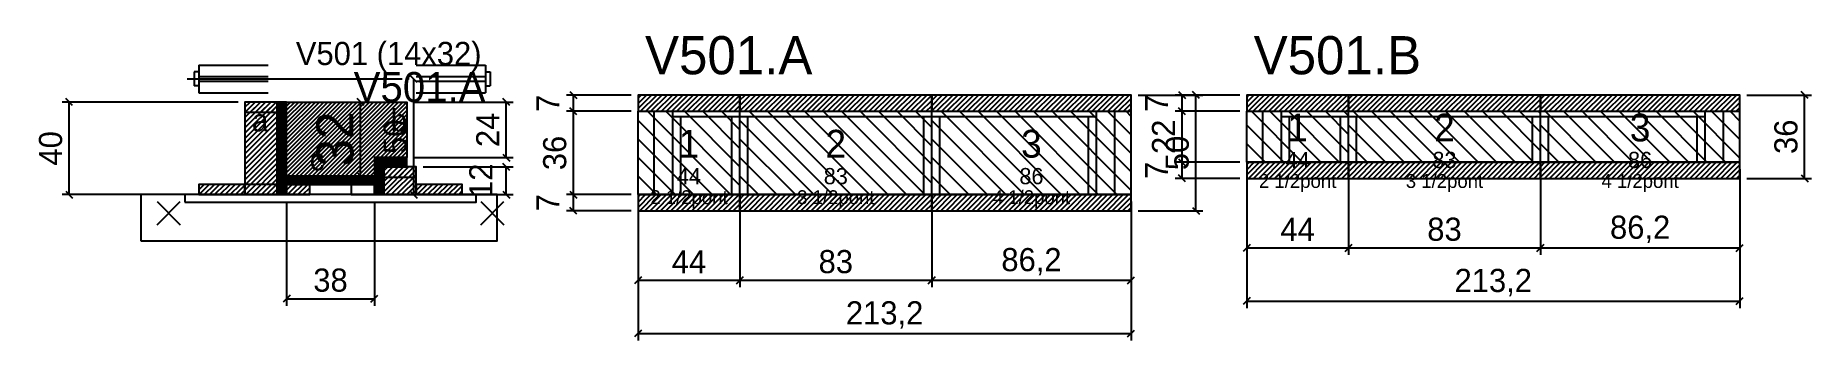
# Model space of a CAD drawing. Extents: x -69 to 699, y -99 to 33.
import ezdxf
from ezdxf.enums import TextEntityAlignment as Align

# ---------------------------------------------------------------- set-up
doc = ezdxf.new("R2010")
doc.units = 0
for name, color, linetype in [('5', 5, 'Continuous'), ('barrote', 126, 'Continuous'), ('CONCRETO', 251, 'Continuous'), ('COTA', 241, 'Continuous'), ('Cota Seção (2x)', 241, 'Continuous'), ('detalhes', 7, 'Continuous'), ('Hachura', 251, 'Continuous'), ('Madeira', 126, 'Continuous'), ('NOMENCLATURA', 7, 'Continuous'), ('Painéis', 200, 'Continuous'), ('presilha', 224, 'Continuous'), ('Reaproveitamento', 30, 'Continuous'), ('SARR_2.2x7', 40, 'Continuous'), ('SARR_3.5x7', 81, 'Continuous'), ('SCO-___-LAJ', 224, 'Continuous'), ('TENSOR', 224, 'Continuous'), ('texto', 7, 'Continuous'), ('Texto Seção', 7, 'Continuous')]:
    doc.layers.add(name, color=color, linetype=linetype)
doc.dimstyles.new('PAINEL', dxfattribs={"dimtxt": 10, "dimasz": 3, "dimexe": 3, "dimexo": 3, "dimgap": 3, "dimtad": 1, "dimblk": 'OBLIQUE', "dimblk1": 'OBLIQUE', "dimcen": 2.5, "dimclrd": 4, "dimclre": 4, "dimclrt": 240, "dimazin": 3, "dimtfac": 1, "dimtmove": 0, "dimatfit": 3})
doc.dimstyles.new('SECAO2X', dxfattribs={"dimtxt": 16, "dimasz": 3, "dimexe": 3, "dimexo": 3, "dimgap": 3, "dimtad": 1, "dimblk": 'OBLIQUE', "dimblk1": 'OBLIQUE', "dimcen": 2.5, "dimclrd": 4, "dimclre": 4, "dimclrt": 240, "dimazin": 3, "dimtfac": 1, "dimtmove": 0, "dimatfit": 3})

# ---------------------------------------------------------------- blocks, each defined once
blk = doc.blocks.new('_OBLIQUE')
at = {"color": 0, "linetype": 'BYBLOCK'}
blk.add_line((-0.5, -0.5), (0.5, 0.5), dxfattribs=at)

msp = doc.modelspace()

# ---------------------------------------------------------------- hatches: boundary and pattern name
at = {"layer": 'COTA'}
h = msp.add_hatch(dxfattribs=at)
h.set_pattern_fill('ANSI31', scale=0.4)
h.paths.add_polyline_path([(40, -28), (40, 4), (92, 4), (92, -20), (78, -20), (78, -28)])
h = msp.add_hatch(dxfattribs=at)
h.set_pattern_fill('ANSI31', scale=0.5)
h.paths.add_polyline_path([(192, 0), (236, 0), (236, 7), (192, 7)])
h = msp.add_hatch(dxfattribs=at)
h.set_pattern_fill('ANSI31', scale=0.5)
h.paths.add_polyline_path([(236, 0), (319, 0), (319, 7), (236, 7)])
h = msp.add_hatch(dxfattribs=at)
h.set_pattern_fill('ANSI31', scale=0.5)
h.paths.add_polyline_path([(319, 0), (405.2, 0), (405.2, 7), (319, 7)])
h = msp.add_hatch(dxfattribs=at)
h.set_pattern_fill('ANSI31', scale=0.5)
h.paths.add_polyline_path([(455.2, 0), (499.2, 0), (499.2, 7), (455.2, 7)])
h = msp.add_hatch(dxfattribs=at)
h.set_pattern_fill('ANSI31', scale=0.5)
h.paths.add_polyline_path([(499.2, 0), (582.2, 0), (582.2, 7), (499.2, 7)])
h = msp.add_hatch(dxfattribs=at)
h.set_pattern_fill('ANSI31', scale=0.5)
h.paths.add_polyline_path([(582.2, 0), (668.4, 0), (668.4, 7), (582.2, 7)])
h = msp.add_hatch(dxfattribs=at)
h.set_pattern_fill('ANSI31', scale=0.5)
h.paths.add_polyline_path([(455.2, -29), (499.2, -29), (499.2, -22), (455.2, -22)])
h = msp.add_hatch(dxfattribs=at)
h.set_pattern_fill('ANSI31', scale=0.5)
h.paths.add_polyline_path([(499.2, -29), (582.2, -29), (582.2, -22), (499.2, -22)])
h = msp.add_hatch(dxfattribs=at)
h.set_pattern_fill('ANSI31', scale=0.5)
h.paths.add_polyline_path([(582.2, -29), (668.4, -29), (668.4, -22), (582.2, -22)])
h = msp.add_hatch(dxfattribs=at)
h.set_pattern_fill('ANSI31', scale=0.5)
h.paths.add_polyline_path([(192, -43), (236, -43), (236, -36), (192, -36)])
h = msp.add_hatch(dxfattribs=at)
h.set_pattern_fill('ANSI31', scale=0.5)
h.paths.add_polyline_path([(236, -43), (319, -43), (319, -36), (236, -36)])
h = msp.add_hatch(dxfattribs=at)
h.set_pattern_fill('ANSI31', scale=0.5)
h.paths.add_polyline_path([(319, -43), (405.2, -43), (405.2, -36), (319, -36)])
at = {"layer": 'Hachura'}
h = msp.add_hatch(dxfattribs=at)
h.set_pattern_fill('ANSI31', scale=0.5)
h.paths.add_polyline_path([(22, -36), (36, -36), (36, 4), (22, 4)])
h = msp.add_hatch(dxfattribs=at)
h.set_pattern_fill('ANSI31', scale=0.5)
h.paths.add_polyline_path([(22, -0.4), (36, -0.4), (36, 4), (22, 4)])
h = msp.add_hatch(dxfattribs=at)
h.set_pattern_fill('SOLID')
h.paths.add_polyline_path([(36, -36), (40, -36), (40, 4), (36, 4)])
h = msp.add_hatch(dxfattribs=at)
h.set_pattern_fill('SOLID')
h.paths.add_polyline_path([(78, -24), (92, -24), (92, -20), (78, -20)])
h = msp.add_hatch(dxfattribs=at)
h.set_pattern_fill('SOLID')
h.paths.add_polyline_path([(40, -31.6), (78, -31.6), (78, -28), (40, -28)])
h = msp.add_hatch(dxfattribs=at)
h.set_pattern_fill('SOLID')
h.paths.add_polyline_path([(78, -36), (82, -36), (82, -24), (78, -24)])
h = msp.add_hatch(dxfattribs=at)
h.set_pattern_fill('ANSI31', scale=0.5)
h.paths.add_polyline_path([(82, -36), (96, -36), (96, -24), (82, -24)])
h = msp.add_hatch(dxfattribs=at)
h.set_pattern_fill('ANSI31', scale=0.5)
h.paths.add_polyline_path([(82, -28.4), (96, -28.4), (96, -24), (82, -24)])
h = msp.add_hatch(dxfattribs=at)
h.set_pattern_fill('ANSI31', scale=0.5)
h.paths.add_polyline_path([(2, -36), (22, -36), (22, -31.6), (2, -31.6)])
h = msp.add_hatch(dxfattribs=at)
h.set_pattern_fill('ANSI31', scale=0.5)
h.paths.add_polyline_path([(40, -36), (50, -36), (50, -31.6), (40, -31.6)])
h = msp.add_hatch(dxfattribs=at)
h.set_pattern_fill('ANSI31', scale=0.5)
h.paths.add_polyline_path([(96, -36), (116, -36), (116, -31.6), (96, -31.6)])

# ---------------------------------------------------------------- linework, layer by layer
for p, q in [((0, 17), (0, 11)), ((2, 17), (0, 17)), ((2, 20), (32, 20)), ((2, 20), (2, 8)), ((96, 20), (126, 20)), ((126, 20), (126, 8)), ((126, 17), (128, 17)), ((128, 17), (128, 11)), ((2, 11), (0, 11)), ((2, 15), (32, 15)), ((2, 13), (32, 13)), ((2, 8), (32, 8)), ((96, 15), (126, 15)), ((96, 13), (126, 13)), ((96, 8), (126, 8)), ((126, 11), (128, 11))]:
    msp.add_line(p, q)
at = {"layer": 'barrote'}
msp.add_lwpolyline([(-23, -56), (131, -56), (131, -36), (-23, -36)], close=True, dxfattribs=at)
at = {"layer": 'CONCRETO'}
msp.add_lwpolyline([(40, -28), (40, 4), (92, 4), (92, -20), (78, -20), (78, -28)], close=True, dxfattribs=at)
at = {"layer": 'Madeira'}
for points in [[(22, -36), (36, -36), (36, 4), (22, 4)], [(22, -0.4), (36, -0.4), (36, 4), (22, 4)], [(82, -36), (96, -36), (96, -24), (82, -24)], [(82, -28.4), (96, -28.4), (96, -24), (82, -24)], [(2, -36), (22, -36), (22, -31.6), (2, -31.6)], [(22, -36), (36, -36), (36, -31.6), (22, -31.6)], [(40, -36), (50, -36), (50, -31.6), (40, -31.6)], [(68, -36), (78, -36), (78, -31.6), (68, -31.6)], [(96, -36), (116, -36), (116, -31.6), (96, -31.6)]]:
    msp.add_lwpolyline(points, close=True, dxfattribs=at)
at = {"layer": 'Painéis'}
for p, q in [((192, 0), (236, 0)), ((192, -36), (192, 0)), ((236, -36), (236, 0)), ((236, -36), (236, 0)), ((236, 0), (319, 0)), ((236, -36), (236, 0)), ((319, -36), (319, 0)), ((319, -36), (319, 0)), ((319, 0), (405.2, 0)), ((319, -36), (319, 0)), ((405.2, -36), (405.2, 0)), ((455.2, 0), (499.2, 0)), ((455.2, -22), (455.2, 0)), ((499.2, -22), (499.2, 0)), ((499.2, -22), (499.2, 0)), ((499.2, 0), (582.2, 0)), ((499.2, -22), (499.2, 0)), ((582.2, -22), (582.2, 0)), ((582.2, -22), (582.2, 0)), ((582.2, 0), (668.4, 0)), ((582.2, -22), (582.2, 0)), ((668.4, -22), (668.4, 0)), ((455.2, -22), (499.2, -22)), ((499.2, -22), (582.2, -22)), ((582.2, -22), (668.4, -22)), ((192, -36), (236, -36)), ((236, -36), (319, -36)), ((319, -36), (405.2, -36))]:
    msp.add_line(p, q, dxfattribs=at)
for points in [[(36, -36), (40, -36), (40, 4), (36, 4)], [(78, -24), (92, -24), (92, -20), (78, -20)], [(40, -31.6), (78, -31.6), (78, -28), (40, -28)], [(78, -36), (82, -36), (82, -24), (78, -24)]]:
    msp.add_lwpolyline(points, close=True, dxfattribs=at)
at = {"layer": 'presilha'}
for p, q in [((-16, -49), (-6, -39)), ((-16, -39), (-6, -49)), ((124, -49), (134, -39)), ((124, -39), (134, -49))]:
    msp.add_line(p, q, dxfattribs=at)
at = {"layer": 'Reaproveitamento', "color": 30}
for p, q in [((232, -36), (196, 0)), ((236, -32), (204, 0)), ((236, -24), (212, 0)), ((236, -16), (220, 0)), ((236, -8), (228, 0)), ((236, 0), (236, 0)), ((276, -36), (240, 0)), ((284, -36), (248, 0)), ((292, -36), (256, 0)), ((300, -36), (264, 0)), ((308, -36), (272, 0)), ((316, -36), (280, 0)), ((319, -31), (288, 0)), ((319, -23), (296, 0)), ((319, -15), (304, 0)), ((319, -7), (312, 0)), ((359, -36), (323, 0)), ((367, -36), (331, 0)), ((375, -36), (339, 0)), ((383, -36), (347, 0)), ((391, -36), (355, 0)), ((399, -36), (363, 0)), ((405.2, -34.2), (371, 0)), ((405.2, -26.2), (379, 0)), ((405.2, -18.2), (387, 0)), ((405.2, -10.2), (395, 0)), ((405.2, -2.2), (403, 0)), ((479.2, -22), (457.2, 0)), ((487.2, -22), (465.2, 0)), ((495.2, -22), (473.2, 0)), ((499.2, -18), (481.2, 0)), ((499.2, -10), (489.2, 0)), ((499.2, -2), (497.2, 0)), ((523.2, -22), (501.2, 0)), ((531.2, -22), (509.2, 0)), ((539.2, -22), (517.2, 0)), ((547.2, -22), (525.2, 0)), ((555.2, -22), (533.2, 0)), ((563.2, -22), (541.2, 0)), ((571.2, -22), (549.2, 0)), ((579.2, -22), (557.2, 0)), ((582.2, -17), (565.2, 0)), ((582.2, -9), (573.2, 0)), ((582.2, -1), (581.2, 0)), ((606.2, -22), (584.2, 0)), ((614.2, -22), (592.2, 0)), ((622.2, -22), (600.2, 0)), ((630.2, -22), (608.2, 0)), ((638.2, -22), (616.2, 0)), ((646.2, -22), (624.2, 0)), ((654.2, -22), (632.2, 0)), ((662.2, -22), (640.2, 0)), ((668.4, -20.2), (648.2, 0)), ((668.4, -12.2), (656.2, 0)), ((668.4, -4.2), (664.2, 0)), ((224, -36), (192, -4)), ((268, -36), (236, -4)), ((351, -36), (319, -4)), ((471.2, -22), (455.2, -6)), ((515.2, -22), (499.2, -6)), ((598.2, -22), (582.2, -6)), ((216, -36), (192, -12)), ((260, -36), (236, -12)), ((343, -36), (319, -12)), ((463.2, -22), (455.2, -14)), ((507.2, -22), (499.2, -14)), ((590.2, -22), (582.2, -14)), ((208, -36), (192, -20)), ((252, -36), (236, -20)), ((335, -36), (319, -20)), ((455.2, -22), (455.2, -22)), ((499.2, -22), (499.2, -22)), ((582.2, -22), (582.2, -22)), ((200, -36), (192, -28)), ((244, -36), (236, -28)), ((327, -36), (319, -28)), ((192, -36), (192, -36)), ((236, -36), (236, -36)), ((319, -36), (319, -36))]:
    msp.add_line(p, q, dxfattribs=at)
at = {"layer": 'SARR_2.2x7'}
for p, q in [((199, -36), (199, 0)), ((398.2, -36), (398.2, 0)), ((462.2, -22), (462.2, 0)), ((661.4, -22), (661.4, 0)), ((207, -2.2), (236, -2.2)), ((236, -2.2), (319, -2.2)), ((319, -2.2), (390.2, -2.2)), ((470.2, -2.2), (499.2, -2.2)), ((499.2, -2.2), (582.2, -2.2)), ((582.2, -2.2), (653.4, -2.2))]:
    msp.add_line(p, q, dxfattribs=at)
at = {"layer": 'SARR_3.5x7'}
for p, q in [((207, -36), (207, 0)), ((236, -36), (236, 0)), ((236, -36), (236, 0)), ((319, -36), (319, 0)), ((319, -36), (319, 0)), ((390.2, -36), (390.2, 0)), ((470.2, -22), (470.2, 0)), ((499.2, -22), (499.2, 0)), ((499.2, -22), (499.2, 0)), ((582.2, -22), (582.2, 0)), ((582.2, -22), (582.2, 0)), ((653.4, -22), (653.4, 0)), ((210.5, -36), (210.5, -2.2)), ((232.5, -36), (232.5, -2.2)), ((239.5, -36), (239.5, -2.2)), ((315.5, -36), (315.5, -2.2)), ((322.5, -36), (322.5, -2.2)), ((386.7, -36), (386.7, -2.2)), ((473.7, -22), (473.7, -2.2)), ((495.7, -22), (495.7, -2.2)), ((502.7, -22), (502.7, -2.2)), ((578.7, -22), (578.7, -2.2)), ((585.7, -22), (585.7, -2.2)), ((649.9, -22), (649.9, -2.2)), ((470.2, -22), (473.7, -22)), ((495.7, -22), (499.2, -22)), ((499.2, -22), (502.7, -22)), ((578.7, -22), (582.2, -22)), ((582.2, -22), (585.7, -22)), ((649.9, -22), (653.4, -22)), ((207, -36), (210.5, -36)), ((232.5, -36), (236, -36)), ((236, -36), (239.5, -36)), ((315.5, -36), (319, -36)), ((319, -36), (322.5, -36)), ((386.7, -36), (390.2, -36))]:
    msp.add_line(p, q, dxfattribs=at)
at = {"layer": 'SCO-___-LAJ'}
for points in [[(192, 0), (236, 0), (236, 7), (192, 7)], [(236, 0), (319, 0), (319, 7), (236, 7)], [(319, 0), (405.2, 0), (405.2, 7), (319, 7)], [(455.2, 0), (499.2, 0), (499.2, 7), (455.2, 7)], [(499.2, 0), (582.2, 0), (582.2, 7), (499.2, 7)], [(582.2, 0), (668.4, 0), (668.4, 7), (582.2, 7)], [(455.2, -29), (499.2, -29), (499.2, -22), (455.2, -22)], [(499.2, -29), (582.2, -29), (582.2, -22), (499.2, -22)], [(582.2, -29), (668.4, -29), (668.4, -22), (582.2, -22)], [(-4, -39.2), (122, -39.2), (122, -36), (-4, -36)], [(192, -43), (236, -43), (236, -36), (192, -36)], [(236, -43), (319, -43), (319, -36), (236, -36)], [(319, -43), (405.2, -43), (405.2, -36), (319, -36)]]:
    msp.add_lwpolyline(points, close=True, dxfattribs=at)
at = {"layer": 'TENSOR'}
msp.add_line((-3, 14), (90, 14), dxfattribs=at)

# ---------------------------------------------------------------- texts
at = {"layer": '5'}
for s, height, p in [('1', 12, (477.2, -7)), ('2', 12, (540.7, -7)), ('3', 12, (625.3, -7)), ('1', 12, (214, -14)), ('2', 12, (277.5, -14)), ('3', 12, (362.1, -14)), ('44', 7, (477.2, -21)), ('83', 7, (540.7, -21)), ('86', 7, (625.3, -21)), ('44', 7, (214, -28)), ('83', 7, (277.5, -28)), ('86', 7, (362.1, -28))]:
    msp.add_text(s, height=height, dxfattribs=at).set_placement(p, align=Align.MIDDLE_CENTER)
at = {"layer": 'detalhes'}
for s, p in [('b', (85, -8.7)), ('a', (25, -8.7)), ('c', (50, -25.5))]:
    msp.add_text(s, height=9.6, dxfattribs=at).set_placement(p)
at = {"layer": 'NOMENCLATURA'}
for s, p in [('V501.A', (195, 16)), ('V501.B', (458.2, 16))]:
    msp.add_text(s, height=16.5, dxfattribs=at).set_placement(p)
at = {"layer": 'texto', "char_height": 6, "attachment_point": 5}
for s, insert in [('2 1/2pont', (477.2, -31)), ('3 1/2pont', (540.7, -31)), ('4 1/2pont', (625.3, -31)), ('2 1/2pont', (214, -38)), ('3 1/2pont', (277.5, -38)), ('4 1/2pont', (362.1, -38))]:
    msp.add_mtext(s, dxfattribs=dict(at, insert=insert))
at = {"layer": 'Texto Seção'}
for s, height, p in [('V501 (14x32)', 10, (44, 20)), ('V501.A', 13, (69, 4))]:
    msp.add_text(s, height=height, dxfattribs=at).set_placement(p)

# ---------------------------------------------------------------- dimensions: what is measured, and where the dimension line sits
at = {"layer": 'COTA'}
for base, p1, p2 in [((95, -36), (96, -36), (96, 14)), ((164, 0), (192, 0), (192, 7)), ((433.2, -43), (405.2, -43), (405.2, 7)), ((427.2, 0), (455.2, 0), (455.2, 7)), ((696.4, -29), (668.4, -29), (668.4, 7)), ((-54, -36), (2, -36), (22, 4)), ((135, -20), (92, -20), (92, 4)), ((164, -36), (192, -36), (192, 0)), ((427.2, -22), (455.2, -22), (455.2, 0)), ((135, -36), (96, -36), (96, -24)), ((427.2, -29), (455.2, -29), (455.2, -22)), ((164, -43), (192, -43), (192, -36))]:
    msp.add_linear_dim(base=base, p1=p1, p2=p2, angle=90, dimstyle='PAINEL', dxfattribs=at).render()
for base, p1, p2 in [((455.2, -59), (455.2, -22), (499.2, -22)), ((455.2, -82), (455.2, -22), (668.4, -22)), ((499.2, -59), (499.2, -22), (582.2, -22)), ((582.2, -59), (582.2, -22), (668.4, -22)), ((40, -81), (40, -36), (78, -36)), ((192, -73), (192, -36), (236, -36)), ((192, -96), (192, -36), (405.2, -36)), ((236, -73), (236, -36), (319, -36)), ((319, -73), (319, -36), (405.2, -36))]:
    msp.add_linear_dim(base=base, p1=p1, p2=p2, dimstyle='PAINEL', dxfattribs=at).render()
at = {"layer": 'Cota Seção (2x)'}
msp.add_linear_dim(base=(72, -28), p1=(40, -28), p2=(40, 4), angle=90, dimstyle='SECAO2X', dxfattribs=at).render()

doc.saveas('drawing.dxf')
